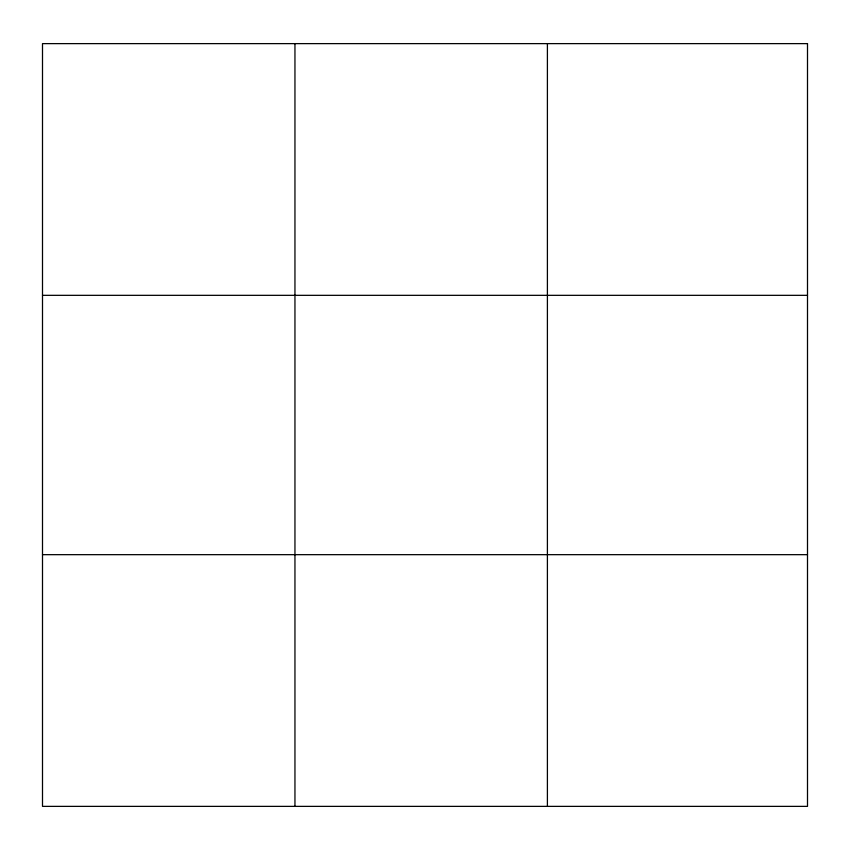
<?xml version="1.0" encoding="UTF-8"?>
<svg xmlns="http://www.w3.org/2000/svg" width="850" height="850" viewBox="0 0 850 850"><rect width="100%" height="100%" fill="white"/><g stroke="black" fill="none" stroke-linecap="round" stroke-linejoin="round"><path stroke-width="1.27" d="M294.95 43.626L294.95 806.374M547.4 43.626L547.4 806.374M42.5 295.332L807.5 295.332M42.5 554.668L807.5 554.668M807.5 43.626L807.5 806.374L42.5 806.374L42.5 43.626L807.5 43.626"/></g></svg>
